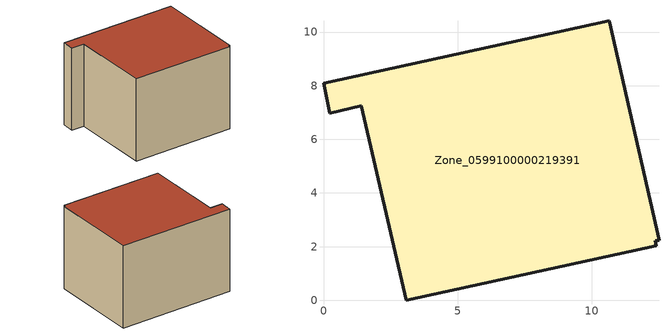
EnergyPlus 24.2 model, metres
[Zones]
Zone_0599100000219391
 floor ground (C_G): 12.37,2.21 12.41,2.03 3.08,0 1.41,7.25 0.24,6.98 0,8.09 10.66,10.42 12.51,2.25 z0
 wall outside (C_F): 10.66,10.42 0,8.09 0.24,6.98 1.41,7.25 3.08,0 12.41,2.03 12.37,2.21 12.51,2.25 10.66,10.42 z0:7.79
 roof outside (C_R): 12.37,2.21 12.51,2.25 10.66,10.42 0,8.09 0.24,6.98 1.41,7.25 3.08,0 12.41,2.03 z7.79
[BUILDING]
Pand.0599100000219391: North Axis=0; Terrain=City; Loads Convergence Tolerance Value=0.04; Temperature Convergence Tolerance Value=0.4; Solar Distribution=FullExterior; Maximum Number of Warmup Days=25; Minimum Number of Warmup Days=1
[Site:Location]
Rotterdam.The.Hague.AP_ZH_NLD Design_Conditions: Latitude=51.96; Longitude=4.45; Time Zone=1; Elevation=-4.5
[SITE:GROUNDTEMPERATURE:BUILDINGSURFACE]
18, 18, 18, 18, 18, 18, 18, 18, 18, 18, 18, 18
[MATERIAL] Thermal Absorptance=0.9; Solar Absorptance=0.7; Visible Absorptance=0.7
Name | Roughness | Thickness | Conductivity | Density | Specific Heat
G.TC.1946-1964 | MediumSmooth | 0.15 | 1 | 540 | 1210
F.TC.1946-1964 | Rough | 0.3 | 0.857143 | 1920 | 840
R.TC.1946-1964 | MediumRough | 0.2 | 0.235294 | 1500 | 1000
[CONSTRUCTION]
C_G: G.TC.1946-1964
C_F: F.TC.1946-1964
C_R: R.TC.1946-1964
[ZONE]
Zone_0599100000219391: Type=1; Multiplier=1; Ceiling Height=Autocalculate; Volume=Autocalculate; Floor Area=autocalculate; Part of Total Floor Area=Yes
[ZONEINFILTRATION:DESIGNFLOWRATE]
Infil_Zone_0599100000219391: Zone or ZoneList or Space or SpaceList=Zone_0599100000219391; Schedule=AlwaysOn; Design Flow Rate Calculation Method=Flow/Area; Flow Rate per Floor Area=0.003; Constant Term Coefficient=1; Temperature Term Coefficient=0; Velocity Term Coefficient=0; Velocity Squared Term Coefficient=0
[HVACTEMPLATE:ZONE:IDEALLOADSAIRSYSTEM]
Zone_0599100000219391: Maximum Heating Supply Air Temperature=50; Minimum Cooling Supply Air Temperature=13; Maximum Heating Supply Air Humidity Ratio=0.0156; Minimum Cooling Supply Air Humidity Ratio=0.0077; Heating Limit=NoLimit; Cooling Limit=NoLimit; Dehumidification Control Type=ConstantSensibleHeatRatio; Cooling Sensible Heat Ratio=0.7; Dehumidification Setpoint=60; Humidification Control Type=None; Humidification Setpoint=30; Outdoor Air Method=None; Outdoor Air Flow Rate per Person=0.00944; Outdoor Air Flow Rate per Zone Floor Area=0; Outdoor Air Flow Rate per Zone=0; Demand Controlled Ventilation Type=None; Outdoor Air Economizer Type=NoEconomizer; Heat Recovery Type=None; Sensible Heat Recovery Effectiveness=0.7; Latent Heat Recovery Effectiveness=0.65
[ZONECONTROL:THERMOSTAT]
ThermostatControl_Zone_0599100000219391: Zone or ZoneList=Zone_0599100000219391; Control Type Schedule=DualSetpointControlType; Control 1=Thermostat_Zone_0599100000219391; Temperature Difference Between Cutout And Setpoint=0
[THERMOSTATSETPOINT:DUALSETPOINT]
Thermostat_Zone_0599100000219391: Heating Setpoint Temperature Schedule=HeatingSetpoint_Zone_0599100000219391; Cooling Setpoint Temperature Schedule=CoolingSetpoint_Zone_0599100000219391
[SCHEDULE:COMPACT]
HeatingSetpoint_Zone_0599100000219391: Through: 12/31, For: AllDays, Until: 24:00, 21
CoolingSetpoint_Zone_0599100000219391: Through: 12/31, For: AllDays, Until: 24:00, 24
DualSetpointControlType: Through: 12/31, For: AllDays, Until: 24:00, 4
AlwaysOn: Through: 12/31, For: AllDays, Until: 24:00, 1
